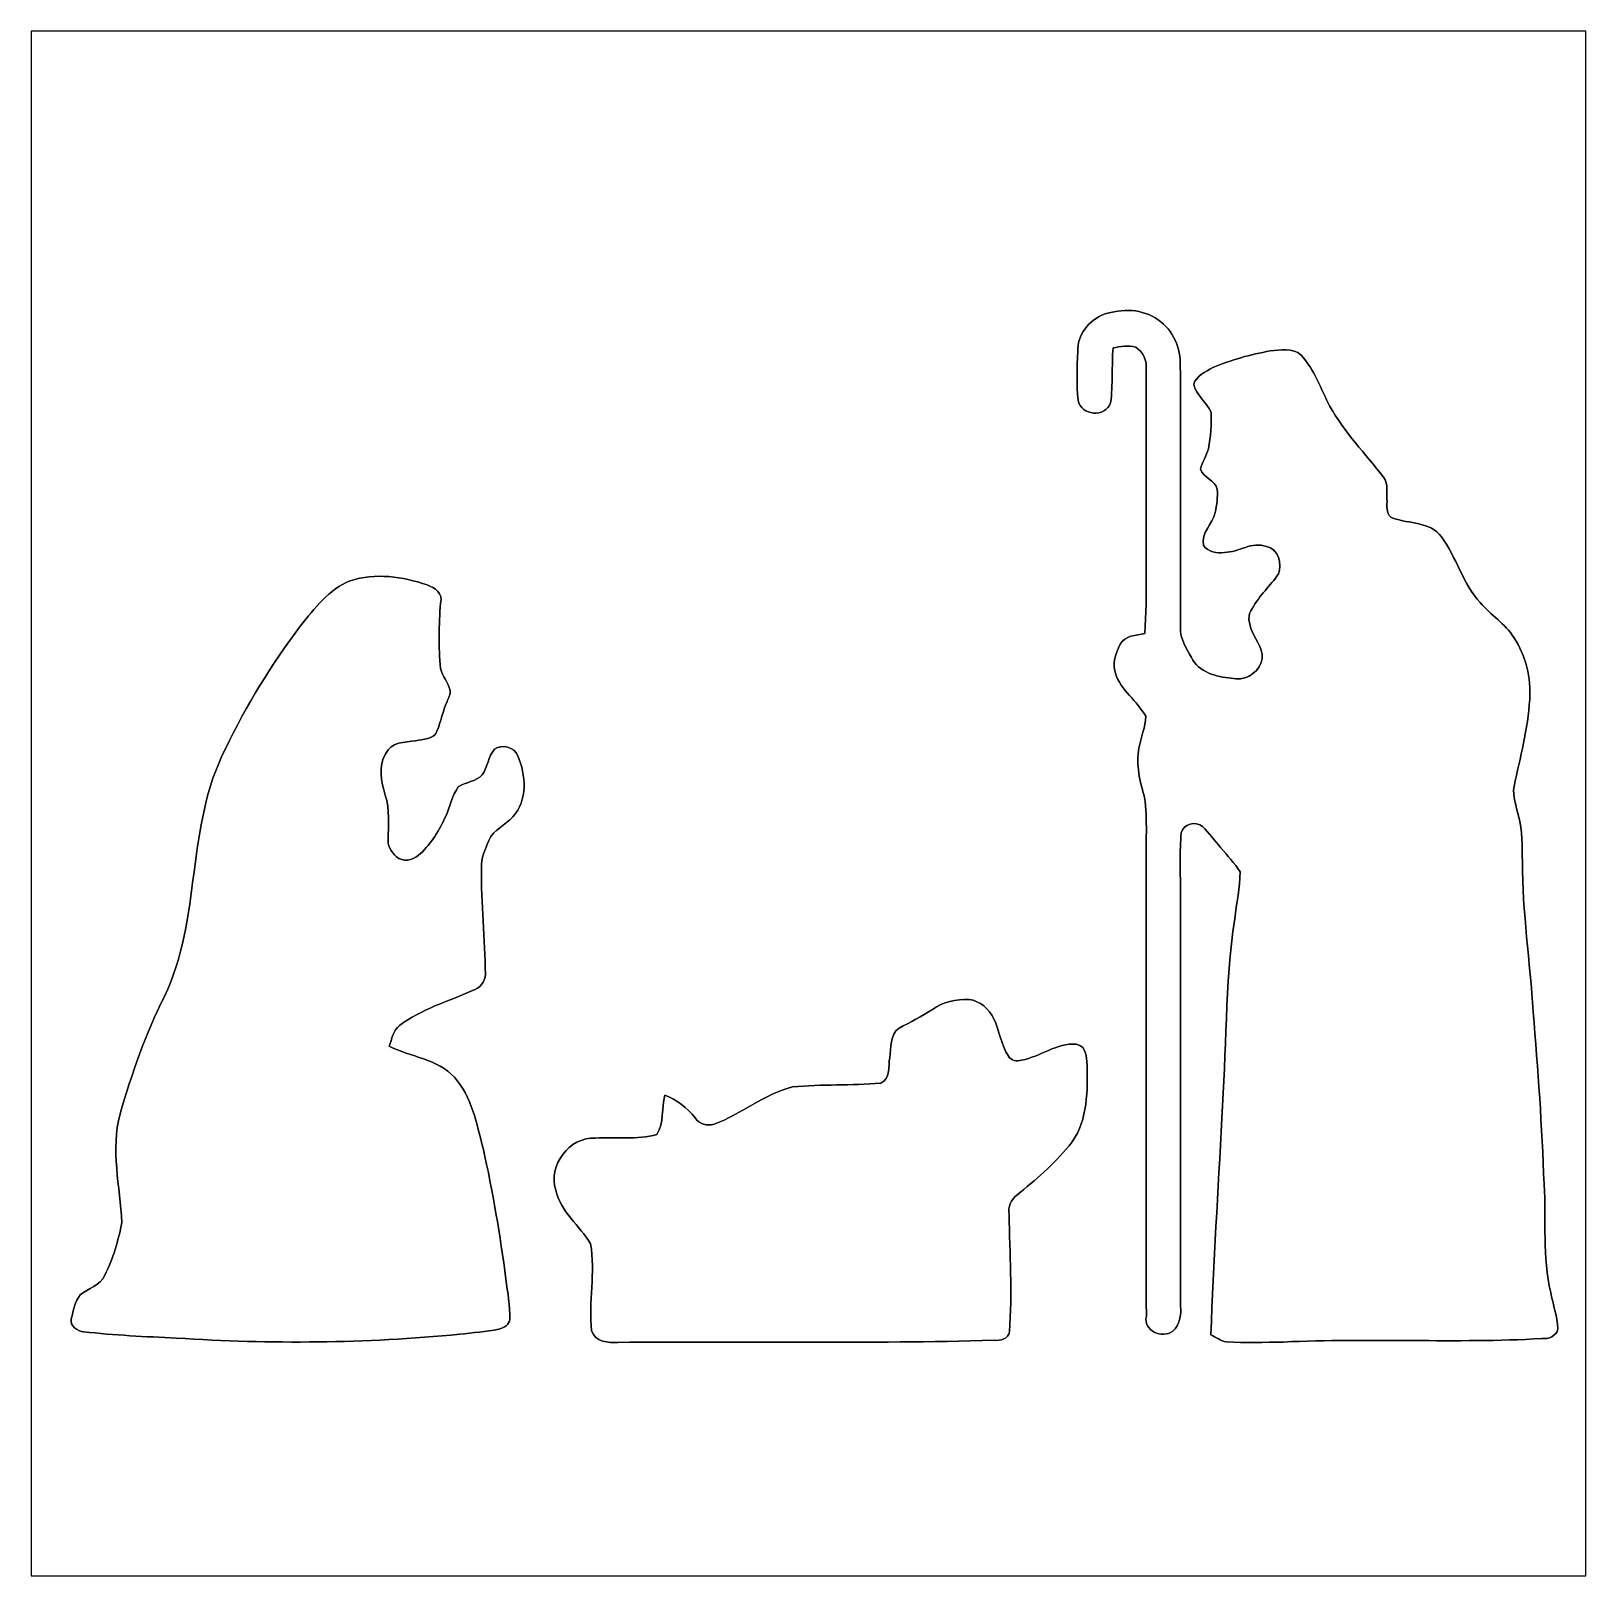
# Model space of a CAD drawing. Header units: centimetres. Extents: x -16.8 to 16.8, y -16.7 to 16.7.
import ezdxf

# ---------------------------------------------------------------- set-up
doc = ezdxf.new("R2010")
doc.units = ezdxf.units.CM
doc.header["$MEASUREMENT"] = 0
doc.layers.add('Layer 1', color=7, linetype='Continuous')

msp = doc.modelspace()

# ---------------------------------------------------------------- linework, layer by layer
at = {"layer": 'Layer 1', "color": 7}
for points, knots in [([(-16.77458, 16.66875), (-16.77458, 16.66875), (16.77458, 16.66875), (16.77458, 16.66875), (16.77458, 16.66875), (16.77458, 16.66875), (16.77458, -16.66875), (16.77458, -16.66875), (16.77458, -16.66875), (16.77458, -16.66875), (-16.77458, -16.66875), (-16.77458, -16.66875), (-16.77458, -16.66875), (-16.77458, -16.66875), (-16.77458, 16.66875), (-16.77458, 16.66875), (-16.77458, 16.66875), (-16.77458, 16.66875), (-16.77458, 16.66875), (-16.77458, 16.66875)], [0, 0, 0, 0, 0.16666667, 0.16666667, 0.16666667, 0.16666667, 0.33333333, 0.33333333, 0.33333333, 0.33333333, 0.5, 0.5, 0.5, 0.5, 0.66666667, 0.66666667, 0.66666667, 0.66666667, 1, 1, 1, 1]), ([(6.37822, 10.55652), (6.05472, 10.43517), (5.79402, 10.1092), (5.80884, 9.75395), (5.80884, 9.75395), (5.79014, 9.404), (5.7852, 9.05192), (5.81519, 8.70197), (5.81519, 8.70197), (5.88786, 8.36471), (6.40433, 8.32273), (6.51933, 8.64764), (6.51933, 8.64764), (6.56907, 9.03958), (6.54226, 9.43927), (6.57049, 9.83368), (6.57049, 9.83368), (6.73241, 9.85661), (6.89751, 9.9), (7.06014, 9.84956), (7.06014, 9.84956), (7.2196, 9.74831), (7.31202, 9.55746), (7.2838, 9.36766), (7.2838, 9.36766), (7.29262, 8.30897), (7.27992, 7.24994), (7.28486, 6.19125), (7.28486, 6.19125), (7.27569, 5.35129), (7.31167, 4.51026), (7.25734, 3.67101), (7.25734, 3.67101), (7.06684, 3.62656), (6.82837, 3.62938), (6.72359, 3.4357), (6.72359, 3.4357), (6.63399, 3.2445), (6.54614, 3.02401), (6.62199, 2.81164), (6.62199, 2.81164), (6.74335, 2.44016), (7.09189, 2.21227), (7.28027, 1.88348), (7.28027, 1.88348), (7.27745, 1.645), (7.16597, 1.4291), (7.12893, 1.19662), (7.12893, 1.19662), (7.06191, 0.83573), (7.1501, 0.47625), (7.25346, 0.133), (7.25346, 0.133), (7.31626, -0.36089), (7.27745, -0.86148), (7.28557, -1.35819), (7.28557, -1.35819), (7.28839, -4.59211), (7.27745, -7.82638), (7.29015, -11.05994), (7.29015, -11.05994), (7.21642, -11.37638), (7.62988, -11.55876), (7.85954, -11.38731), (7.85954, -11.38731), (8.01335, -11.2582), (8.04474, -11.03771), (8.03028, -10.84862), (8.03028, -10.84862), (8.01934, -7.85001), (8.02993, -4.85105), (8.02428, -1.85208), (8.02428, -1.85208), (8.0264, -1.44498), (8.00594, -1.03681), (8.04404, -0.63112), (8.04404, -0.63112), (8.08002, -0.43744), (8.35942, -0.37536), (8.49877, -0.49742), (8.49877, -0.49742), (8.65117, -0.6283), (8.75877, -0.80081), (8.89282, -0.94862), (8.89282, -0.94862), (9.03429, -1.12289), (9.19692, -1.2827), (9.31227, -1.47673), (9.31227, -1.47673), (9.31792, -1.81857), (9.22972, -2.153), (9.19656, -2.49202), (9.19656, -2.49202), (8.97961, -3.91513), (9.02511, -5.35975), (8.91681, -6.79238), (8.91681, -6.79238), (8.84626, -8.3499), (8.73231, -9.906), (8.68468, -11.46457), (8.68468, -11.46457), (8.79193, -11.51749), (8.89106, -11.60074), (9.01312, -11.61838), (9.01312, -11.61838), (9.42411, -11.64061), (9.8365, -11.62685), (10.24855, -11.62156), (10.24855, -11.62156), (12.10486, -11.53125), (13.96612, -11.65225), (15.82208, -11.54677), (15.82208, -11.54677), (15.95967, -11.56229), (16.14699, -11.49421), (16.16957, -11.33863), (16.16957, -11.33863), (16.16075, -11.06946), (16.06515, -10.81405), (16.01435, -10.55158), (16.01435, -10.55158), (15.82808, -9.78711), (15.92509, -8.99442), (15.87112, -8.21761), (15.87112, -8.21761), (15.82632, -6.97653), (15.74412, -5.73652), (15.63582, -4.49933), (15.63582, -4.49933), (15.57196, -3.41595), (15.40475, -2.33927), (15.40369, -1.25271), (15.40369, -1.25271), (15.39663, -0.92287), (15.41286, -0.58667), (15.32008, -0.2667), (15.32008, -0.2667), (15.27457, -0.05786), (15.18461, 0.15134), (15.22448, 0.36971), (15.22448, 0.36971), (15.35712, 0.99095), (15.52152, 1.60937), (15.56244, 2.24614), (15.56244, 2.24614), (15.58925, 2.71216), (15.48059, 3.18841), (15.22271, 3.57999), (15.22271, 3.57999), (15.03433, 3.88197), (14.71859, 4.06365), (14.49564, 4.33458), (14.49564, 4.33458), (14.10899, 4.74028), (13.98905, 5.3146), (13.65567, 5.75557), (13.65567, 5.75557), (13.41473, 6.08542), (12.95682, 6.03179), (12.61216, 6.1595), (12.61216, 6.1595), (12.4647, 6.20254), (12.47987, 6.39339), (12.4841, 6.50699), (12.4841, 6.50699), (12.46576, 6.68373), (12.52361, 6.89081), (12.40614, 7.04356), (12.40614, 7.04356), (12.01702, 7.54839), (11.56335, 8.00841), (11.25044, 8.56827), (11.25044, 8.56827), (11.0557, 8.94327), (10.922, 9.36166), (10.62778, 9.67528), (10.62778, 9.67528), (10.44399, 9.84603), (10.18328, 9.78923), (9.96033, 9.76524), (9.96033, 9.76524), (9.53629, 9.69363), (9.11931, 9.57121), (8.72137, 9.40894), (8.72137, 9.40894), (8.56721, 9.31651), (8.36366, 9.23078), (8.31144, 9.04628), (8.31144, 9.04628), (8.36189, 8.80992), (8.59402, 8.66246), (8.68856, 8.44585), (8.68856, 8.44585), (8.70267, 8.18162), (8.67339, 7.91633), (8.62859, 7.65598), (8.62859, 7.65598), (8.59155, 7.50111), (8.49207, 7.36882), (8.45538, 7.21431), (8.45538, 7.21431), (8.52064, 7.02698), (8.78029, 6.98006), (8.82121, 6.78074), (8.82121, 6.78074), (8.83285, 6.61211), (8.80992, 6.44313), (8.77641, 6.27803), (8.77641, 6.27803), (8.72243, 6.02827), (8.45926, 5.84623), (8.52629, 5.56966), (8.52629, 5.56966), (8.62048, 5.42361), (8.81697, 5.39256), (8.97643, 5.42008), (8.97643, 5.42008), (9.28723, 5.4162), (9.56627, 5.66949), (9.88131, 5.54284), (9.88131, 5.54284), (10.13989, 5.50651), (10.22526, 5.16431), (10.14236, 4.95441), (10.14236, 4.95441), (9.96456, 4.70147), (9.73137, 4.48769), (9.57968, 4.21534), (9.57968, 4.21534), (9.4555, 4.07141), (9.50666, 3.87103), (9.57086, 3.71299), (9.57086, 3.71299), (9.66611, 3.49956), (9.85238, 3.29177), (9.76665, 3.04024), (9.76665, 3.04024), (9.67317, 2.77848), (9.3853, 2.64054), (9.12072, 2.70334), (9.12072, 2.70334), (8.79969, 2.73226), (8.41163, 2.83139), (8.26382, 3.15101), (8.26382, 3.15101), (8.15446, 3.34998), (8.01194, 3.55388), (8.02816, 3.79095), (8.02816, 3.79095), (8.01582, 5.67302), (8.03592, 7.55579), (8.02287, 9.43822), (8.02287, 9.43822), (8.03416, 9.82239), (7.87012, 10.22103), (7.54309, 10.43658), (7.54309, 10.43658), (7.21113, 10.68458), (6.75746, 10.68035), (6.37822, 10.55652), (6.37822, 10.55652), (6.37822, 10.55652), (6.37822, 10.55652), (6.37822, 10.55652)], [0, 0, 0, 0, 0.01492537, 0.01492537, 0.01492537, 0.01492537, 0.02985075, 0.02985075, 0.02985075, 0.02985075, 0.04477612, 0.04477612, 0.04477612, 0.04477612, 0.05970149, 0.05970149, 0.05970149, 0.05970149, 0.07462687, 0.07462687, 0.07462687, 0.07462687, 0.08955224, 0.08955224, 0.08955224, 0.08955224, 0.10447761, 0.10447761, 0.10447761, 0.10447761, 0.11940299, 0.11940299, 0.11940299, 0.11940299, 0.13432836, 0.13432836, 0.13432836, 0.13432836, 0.14925373, 0.14925373, 0.14925373, 0.14925373, 0.1641791, 0.1641791, 0.1641791, 0.1641791, 0.17910448, 0.17910448, 0.17910448, 0.17910448, 0.19402985, 0.19402985, 0.19402985, 0.19402985, 0.20895522, 0.20895522, 0.20895522, 0.20895522, 0.2238806, 0.2238806, 0.2238806, 0.2238806, 0.23880597, 0.23880597, 0.23880597, 0.23880597, 0.25373134, 0.25373134, 0.25373134, 0.25373134, 0.26865672, 0.26865672, 0.26865672, 0.26865672, 0.28358209, 0.28358209, 0.28358209, 0.28358209, 0.29850746, 0.29850746, 0.29850746, 0.29850746, 0.31343284, 0.31343284, 0.31343284, 0.31343284, 0.32835821, 0.32835821, 0.32835821, 0.32835821, 0.34328358, 0.34328358, 0.34328358, 0.34328358, 0.35820896, 0.35820896, 0.35820896, 0.35820896, 0.37313433, 0.37313433, 0.37313433, 0.37313433, 0.3880597, 0.3880597, 0.3880597, 0.3880597, 0.40298507, 0.40298507, 0.40298507, 0.40298507, 0.41791045, 0.41791045, 0.41791045, 0.41791045, 0.43283582, 0.43283582, 0.43283582, 0.43283582, 0.44776119, 0.44776119, 0.44776119, 0.44776119, 0.46268657, 0.46268657, 0.46268657, 0.46268657, 0.47761194, 0.47761194, 0.47761194, 0.47761194, 0.49253731, 0.49253731, 0.49253731, 0.49253731, 0.50746269, 0.50746269, 0.50746269, 0.50746269, 0.52238806, 0.52238806, 0.52238806, 0.52238806, 0.53731343, 0.53731343, 0.53731343, 0.53731343, 0.55223881, 0.55223881, 0.55223881, 0.55223881, 0.56716418, 0.56716418, 0.56716418, 0.56716418, 0.58208955, 0.58208955, 0.58208955, 0.58208955, 0.59701493, 0.59701493, 0.59701493, 0.59701493, 0.6119403, 0.6119403, 0.6119403, 0.6119403, 0.62686567, 0.62686567, 0.62686567, 0.62686567, 0.64179104, 0.64179104, 0.64179104, 0.64179104, 0.65671642, 0.65671642, 0.65671642, 0.65671642, 0.67164179, 0.67164179, 0.67164179, 0.67164179, 0.68656716, 0.68656716, 0.68656716, 0.68656716, 0.70149254, 0.70149254, 0.70149254, 0.70149254, 0.71641791, 0.71641791, 0.71641791, 0.71641791, 0.73134328, 0.73134328, 0.73134328, 0.73134328, 0.74626866, 0.74626866, 0.74626866, 0.74626866, 0.76119403, 0.76119403, 0.76119403, 0.76119403, 0.7761194, 0.7761194, 0.7761194, 0.7761194, 0.79104478, 0.79104478, 0.79104478, 0.79104478, 0.80597015, 0.80597015, 0.80597015, 0.80597015, 0.82089552, 0.82089552, 0.82089552, 0.82089552, 0.8358209, 0.8358209, 0.8358209, 0.8358209, 0.85074627, 0.85074627, 0.85074627, 0.85074627, 0.86567164, 0.86567164, 0.86567164, 0.86567164, 0.88059701, 0.88059701, 0.88059701, 0.88059701, 0.89552239, 0.89552239, 0.89552239, 0.89552239, 0.91044776, 0.91044776, 0.91044776, 0.91044776, 0.92537313, 0.92537313, 0.92537313, 0.92537313, 0.94029851, 0.94029851, 0.94029851, 0.94029851, 0.95522388, 0.95522388, 0.95522388, 0.95522388, 0.97014925, 0.97014925, 0.97014925, 0.97014925, 1, 1, 1, 1]), ([(-9.89118, 4.80801), (-10.34838, 4.61927), (-10.6613, 4.21005), (-10.95939, 3.83364), (-10.95939, 3.83364), (-11.58663, 3.00778), (-12.13132, 2.11843), (-12.57759, 1.18216), (-12.57759, 1.18216), (-13.44471, -0.4826), (-13.08664, -2.4825), (-13.89909, -4.16595), (-13.89909, -4.16595), (-14.30196, -4.97593), (-14.60676, -5.83106), (-14.85371, -6.69996), (-14.85371, -6.69996), (-15.06573, -7.47077), (-14.853, -8.26558), (-14.81455, -9.04346), (-14.81455, -9.04346), (-14.89498, -9.43257), (-15.00258, -9.82416), (-15.18603, -10.1794), (-15.18603, -10.1794), (-15.27916, -10.40342), (-15.54445, -10.45774), (-15.71308, -10.60556), (-15.71308, -10.60556), (-15.83725, -10.74667), (-15.85666, -10.94599), (-15.90816, -11.11956), (-15.90816, -11.11956), (-15.93991, -11.27301), (-15.77975, -11.38908), (-15.64181, -11.40178), (-15.64181, -11.40178), (-14.97683, -11.47233), (-14.30902, -11.50726), (-13.64086, -11.53619), (-13.64086, -11.53619), (-11.60463, -11.66777), (-9.55851, -11.65119), (-7.52687, -11.45399), (-7.52687, -11.45399), (-7.24464, -11.41906), (-6.95995, -11.3979), (-6.68055, -11.34392), (-6.68055, -11.34392), (-6.57154, -11.32134), (-6.45724, -11.24514), (-6.44631, -11.12591), (-6.44631, -11.12591), (-6.43819, -10.83557), (-6.49146, -10.55053), (-6.52815, -10.26442), (-6.52815, -10.26442), (-6.65656, -9.31757), (-6.80826, -8.37283), (-7.02204, -7.44114), (-7.02204, -7.44114), (-7.16033, -6.90986), (-7.26652, -6.33554), (-7.63729, -5.90868), (-7.63729, -5.90868), (-8.00664, -5.51215), (-8.58167, -5.46876), (-9.04734, -5.23804), (-9.04734, -5.23804), (-8.99054, -5.086), (-8.96267, -4.89867), (-8.82509, -4.79319), (-8.82509, -4.79319), (-8.35625, -4.43548), (-7.78193, -4.27284), (-7.24958, -4.03789), (-7.24958, -4.03789), (-7.0933, -3.99027), (-6.97689, -3.85022), (-6.9723, -3.68618), (-6.9723, -3.68618), (-6.98712, -2.92206), (-7.0612, -2.15865), (-7.05944, -1.39418), (-7.05944, -1.39418), (-7.07249, -1.1811), (-6.97653, -0.98531), (-6.89645, -0.79516), (-6.89645, -0.79516), (-6.79944, -0.55951), (-6.53733, -0.47378), (-6.38246, -0.28575), (-6.38246, -0.28575), (-6.0512, 0.06526), (-6.09706, 0.61736), (-6.27204, 1.02976), (-6.27204, 1.02976), (-6.35106, 1.22132), (-6.60823, 1.28834), (-6.77757, 1.16911), (-6.77757, 1.16911), (-6.90951, 1.01), (-6.92644, 0.78669), (-7.03827, 0.6156), (-7.03827, 0.6156), (-7.17797, 0.47166), (-7.39634, 0.46637), (-7.55791, 0.35701), (-7.55791, 0.35701), (-7.69691, 0.16757), (-7.73254, -0.07549), (-7.83237, -0.2854), (-7.83237, -0.2854), (-7.96643, -0.5775), (-8.13929, -0.85972), (-8.37353, -1.08197), (-8.37353, -1.08197), (-8.49348, -1.19803), (-8.67904, -1.27035), (-8.83955, -1.18463), (-8.83955, -1.18463), (-8.96832, -1.09679), (-9.0745, -0.95497), (-9.07239, -0.7934), (-9.07239, -0.7934), (-9.06251, -0.46778), (-9.03217, -0.13335), (-9.13165, 0.18274), (-9.13165, 0.18274), (-9.2135, 0.46849), (-9.29746, 0.81033), (-9.12001, 1.07703), (-9.12001, 1.07703), (-9.01629, 1.33244), (-8.70338, 1.32151), (-8.47937, 1.35537), (-8.47937, 1.35537), (-8.32379, 1.38748), (-8.08955, 1.37971), (-8.01758, 1.55857), (-8.01758, 1.55857), (-7.93044, 1.76812), (-7.89093, 1.99461), (-7.79886, 2.20274), (-7.79886, 2.20274), (-7.77346, 2.28), (-7.72231, 2.35514), (-7.73007, 2.43875), (-7.73007, 2.43875), (-7.77628, 2.60703), (-7.89587, 2.74532), (-7.94244, 2.91324), (-7.94244, 2.91324), (-7.98407, 3.38243), (-7.97454, 3.85374), (-7.94103, 4.32294), (-7.94103, 4.32294), (-7.87471, 4.53002), (-8.06944, 4.66019), (-8.23172, 4.7177), (-8.23172, 4.7177), (-8.75947, 4.90114), (-9.35002, 4.97875), (-9.89118, 4.80801), (-9.89118, 4.80801), (-9.89118, 4.80801), (-9.89118, 4.80801), (-9.89118, 4.80801)], [0, 0, 0, 0, 0.02325581, 0.02325581, 0.02325581, 0.02325581, 0.04651163, 0.04651163, 0.04651163, 0.04651163, 0.06976744, 0.06976744, 0.06976744, 0.06976744, 0.09302326, 0.09302326, 0.09302326, 0.09302326, 0.11627907, 0.11627907, 0.11627907, 0.11627907, 0.13953488, 0.13953488, 0.13953488, 0.13953488, 0.1627907, 0.1627907, 0.1627907, 0.1627907, 0.18604651, 0.18604651, 0.18604651, 0.18604651, 0.20930233, 0.20930233, 0.20930233, 0.20930233, 0.23255814, 0.23255814, 0.23255814, 0.23255814, 0.25581395, 0.25581395, 0.25581395, 0.25581395, 0.27906977, 0.27906977, 0.27906977, 0.27906977, 0.30232558, 0.30232558, 0.30232558, 0.30232558, 0.3255814, 0.3255814, 0.3255814, 0.3255814, 0.34883721, 0.34883721, 0.34883721, 0.34883721, 0.37209302, 0.37209302, 0.37209302, 0.37209302, 0.39534884, 0.39534884, 0.39534884, 0.39534884, 0.41860465, 0.41860465, 0.41860465, 0.41860465, 0.44186047, 0.44186047, 0.44186047, 0.44186047, 0.46511628, 0.46511628, 0.46511628, 0.46511628, 0.48837209, 0.48837209, 0.48837209, 0.48837209, 0.51162791, 0.51162791, 0.51162791, 0.51162791, 0.53488372, 0.53488372, 0.53488372, 0.53488372, 0.55813953, 0.55813953, 0.55813953, 0.55813953, 0.58139535, 0.58139535, 0.58139535, 0.58139535, 0.60465116, 0.60465116, 0.60465116, 0.60465116, 0.62790698, 0.62790698, 0.62790698, 0.62790698, 0.65116279, 0.65116279, 0.65116279, 0.65116279, 0.6744186, 0.6744186, 0.6744186, 0.6744186, 0.69767442, 0.69767442, 0.69767442, 0.69767442, 0.72093023, 0.72093023, 0.72093023, 0.72093023, 0.74418605, 0.74418605, 0.74418605, 0.74418605, 0.76744186, 0.76744186, 0.76744186, 0.76744186, 0.79069767, 0.79069767, 0.79069767, 0.79069767, 0.81395349, 0.81395349, 0.81395349, 0.81395349, 0.8372093, 0.8372093, 0.8372093, 0.8372093, 0.86046512, 0.86046512, 0.86046512, 0.86046512, 0.88372093, 0.88372093, 0.88372093, 0.88372093, 0.90697674, 0.90697674, 0.90697674, 0.90697674, 0.93023256, 0.93023256, 0.93023256, 0.93023256, 0.95348837, 0.95348837, 0.95348837, 0.95348837, 1, 1, 1, 1]), ([(2.6737, -4.44253), (2.44475, -4.59775), (2.19428, -4.71558), (1.95474, -4.85175), (1.95474, -4.85175), (1.74237, -4.98334), (1.79634, -5.27579), (1.75295, -5.48605), (1.75295, -5.48605), (1.71979, -5.65961), (1.77447, -5.95207), (1.55928, -6.03321), (1.55928, -6.03321), (0.92604, -6.09212), (0.28681, -6.05226), (-0.34572, -6.11717), (-0.34572, -6.11717), (-0.9592, -6.2678), (-1.44992, -6.70384), (-2.03659, -6.92115), (-2.03659, -6.92115), (-2.18863, -6.96595), (-2.35373, -6.91409), (-2.44651, -6.78639), (-2.44651, -6.78639), (-2.61479, -6.56625), (-2.83986, -6.39516), (-3.09809, -6.29532), (-3.09809, -6.29532), (-3.1817, -6.57049), (-3.10656, -6.89257), (-3.27025, -7.13952), (-3.27025, -7.13952), (-3.7017, -7.27004), (-4.16066, -7.1882), (-4.6034, -7.22207), (-4.6034, -7.22207), (-5.16184, -7.19173), (-5.62751, -7.81509), (-5.45218, -8.34461), (-5.45218, -8.34461), (-5.35199, -8.81345), (-4.93713, -9.10872), (-4.70253, -9.50101), (-4.70253, -9.50101), (-4.5907, -10.12084), (-4.75051, -10.75902), (-4.67995, -11.38273), (-4.67995, -11.38273), (-4.60587, -11.61627), (-4.31624, -11.64519), (-4.11057, -11.62861), (-4.11057, -11.62861), (-1.40547, -11.60321), (1.30034, -11.66495), (4.00438, -11.58205), (4.00438, -11.58205), (4.13456, -11.60286), (4.31835, -11.55065), (4.33811, -11.3986), (4.33811, -11.3986), (4.39349, -10.55687), (4.34516, -9.71303), (4.32894, -8.8713), (4.32894, -8.8713), (4.29613, -8.70797), (4.37303, -8.54957), (4.49615, -8.44867), (4.49615, -8.44867), (4.89938, -8.12694), (5.29343, -7.78651), (5.62257, -7.38752), (5.62257, -7.38752), (6.00675, -6.92714), (6.02086, -6.30026), (6.01521, -5.73123), (6.01521, -5.73123), (6.00004, -5.54461), (6.02121, -5.23416), (5.77885, -5.19289), (5.77885, -5.19289), (5.35552, -5.1629), (5.00309, -5.467), (4.59705, -5.53826), (4.59705, -5.53826), (4.49792, -5.57248), (4.37197, -5.54673), (4.31588, -5.45536), (4.31588, -5.45536), (4.15184, -5.20876), (4.12362, -4.90643), (3.99732, -4.64361), (3.99732, -4.64361), (3.89537, -4.43371), (3.70099, -4.25732), (3.46322, -4.23086), (3.46322, -4.23086), (3.18735, -4.22134), (2.89948, -4.27531), (2.6737, -4.44253)], [0, 0, 0, 0, 0.03846154, 0.03846154, 0.03846154, 0.03846154, 0.07692308, 0.07692308, 0.07692308, 0.07692308, 0.11538462, 0.11538462, 0.11538462, 0.11538462, 0.15384615, 0.15384615, 0.15384615, 0.15384615, 0.19230769, 0.19230769, 0.19230769, 0.19230769, 0.23076923, 0.23076923, 0.23076923, 0.23076923, 0.26923077, 0.26923077, 0.26923077, 0.26923077, 0.30769231, 0.30769231, 0.30769231, 0.30769231, 0.34615385, 0.34615385, 0.34615385, 0.34615385, 0.38461538, 0.38461538, 0.38461538, 0.38461538, 0.42307692, 0.42307692, 0.42307692, 0.42307692, 0.46153846, 0.46153846, 0.46153846, 0.46153846, 0.5, 0.5, 0.5, 0.5, 0.53846154, 0.53846154, 0.53846154, 0.53846154, 0.57692308, 0.57692308, 0.57692308, 0.57692308, 0.61538462, 0.61538462, 0.61538462, 0.61538462, 0.65384615, 0.65384615, 0.65384615, 0.65384615, 0.69230769, 0.69230769, 0.69230769, 0.69230769, 0.73076923, 0.73076923, 0.73076923, 0.73076923, 0.76923077, 0.76923077, 0.76923077, 0.76923077, 0.80769231, 0.80769231, 0.80769231, 0.80769231, 0.84615385, 0.84615385, 0.84615385, 0.84615385, 0.88461538, 0.88461538, 0.88461538, 0.88461538, 0.92307692, 0.92307692, 0.92307692, 0.92307692, 1, 1, 1, 1])]:
    msp.add_open_spline(points, degree=3, knots=knots, dxfattribs=at)
at = {"layer": 'Layer 1', "color": 250}
for points, knots in [([(6.37822, 10.55652), (6.75746, 10.68035), (7.21113, 10.68458), (7.54309, 10.43658), (7.54309, 10.43658), (7.87012, 10.22103), (8.03416, 9.82239), (8.02287, 9.43822), (8.02287, 9.43822), (8.03592, 7.55579), (8.01582, 5.67302), (8.02816, 3.79095), (8.02816, 3.79095), (8.01194, 3.55388), (8.15446, 3.34998), (8.26382, 3.15101), (8.26382, 3.15101), (8.41163, 2.83139), (8.79969, 2.73226), (9.12072, 2.70334), (9.12072, 2.70334), (9.3853, 2.64054), (9.67317, 2.77848), (9.76665, 3.04024), (9.76665, 3.04024), (9.85238, 3.29177), (9.66611, 3.49956), (9.57086, 3.71299), (9.57086, 3.71299), (9.50666, 3.87103), (9.4555, 4.07141), (9.57968, 4.21534), (9.57968, 4.21534), (9.73137, 4.48769), (9.96456, 4.70147), (10.14236, 4.95441), (10.14236, 4.95441), (10.22526, 5.16431), (10.13989, 5.50651), (9.88131, 5.54284), (9.88131, 5.54284), (9.56627, 5.66949), (9.28723, 5.4162), (8.97643, 5.42008), (8.97643, 5.42008), (8.81697, 5.39256), (8.62048, 5.42361), (8.52629, 5.56966), (8.52629, 5.56966), (8.45926, 5.84623), (8.72243, 6.02827), (8.77641, 6.27803), (8.77641, 6.27803), (8.80992, 6.44313), (8.83285, 6.61211), (8.82121, 6.78074), (8.82121, 6.78074), (8.78029, 6.98006), (8.52064, 7.02698), (8.45538, 7.21431), (8.45538, 7.21431), (8.49207, 7.36882), (8.59155, 7.50111), (8.62859, 7.65598), (8.62859, 7.65598), (8.67339, 7.91633), (8.70267, 8.18162), (8.68856, 8.44585), (8.68856, 8.44585), (8.59402, 8.66246), (8.36189, 8.80992), (8.31144, 9.04628), (8.31144, 9.04628), (8.36366, 9.23078), (8.56721, 9.31651), (8.72137, 9.40894), (8.72137, 9.40894), (9.11931, 9.57121), (9.53629, 9.69363), (9.96033, 9.76524), (9.96033, 9.76524), (10.18328, 9.78923), (10.44399, 9.84603), (10.62778, 9.67528), (10.62778, 9.67528), (10.922, 9.36166), (11.0557, 8.94327), (11.25044, 8.56827), (11.25044, 8.56827), (11.56335, 8.00841), (12.01702, 7.54839), (12.40614, 7.04356), (12.40614, 7.04356), (12.52361, 6.89081), (12.46576, 6.68373), (12.4841, 6.50699), (12.4841, 6.50699), (12.47987, 6.39339), (12.4647, 6.20254), (12.61216, 6.1595), (12.61216, 6.1595), (12.95682, 6.03179), (13.41473, 6.08542), (13.65567, 5.75557), (13.65567, 5.75557), (13.98905, 5.3146), (14.10899, 4.74028), (14.49564, 4.33458), (14.49564, 4.33458), (14.71859, 4.06365), (15.03433, 3.88197), (15.22271, 3.57999), (15.22271, 3.57999), (15.48059, 3.18841), (15.58925, 2.71216), (15.56244, 2.24614), (15.56244, 2.24614), (15.52152, 1.60937), (15.35712, 0.99095), (15.22448, 0.36971), (15.22448, 0.36971), (15.18461, 0.15134), (15.27457, -0.05786), (15.32008, -0.2667), (15.32008, -0.2667), (15.41286, -0.58667), (15.39663, -0.92287), (15.40369, -1.25271), (15.40369, -1.25271), (15.40475, -2.33927), (15.57196, -3.41595), (15.63582, -4.49933), (15.63582, -4.49933), (15.74412, -5.73652), (15.82632, -6.97653), (15.87112, -8.21761), (15.87112, -8.21761), (15.92509, -8.99442), (15.82808, -9.78711), (16.01435, -10.55158), (16.01435, -10.55158), (16.06515, -10.81405), (16.16075, -11.06946), (16.16957, -11.33863), (16.16957, -11.33863), (16.14699, -11.49421), (15.95967, -11.56229), (15.82208, -11.54677), (15.82208, -11.54677), (13.96612, -11.65225), (12.10486, -11.53125), (10.24855, -11.62156), (10.24855, -11.62156), (9.8365, -11.62685), (9.42411, -11.64061), (9.01312, -11.61838), (9.01312, -11.61838), (8.89106, -11.60074), (8.79193, -11.51749), (8.68468, -11.46457), (8.68468, -11.46457), (8.73231, -9.906), (8.84626, -8.3499), (8.91681, -6.79238), (8.91681, -6.79238), (9.02511, -5.35975), (8.97961, -3.91513), (9.19656, -2.49202), (9.19656, -2.49202), (9.22972, -2.153), (9.31792, -1.81857), (9.31227, -1.47673), (9.31227, -1.47673), (9.19692, -1.2827), (9.03429, -1.12289), (8.89282, -0.94862), (8.89282, -0.94862), (8.75877, -0.80081), (8.65117, -0.6283), (8.49877, -0.49742), (8.49877, -0.49742), (8.35942, -0.37536), (8.08002, -0.43744), (8.04404, -0.63112), (8.04404, -0.63112), (8.00594, -1.03681), (8.0264, -1.44498), (8.02428, -1.85208), (8.02428, -1.85208), (8.02993, -4.85105), (8.01934, -7.85001), (8.03028, -10.84862), (8.03028, -10.84862), (8.04474, -11.03771), (8.01335, -11.2582), (7.85954, -11.38731), (7.85954, -11.38731), (7.62988, -11.55876), (7.21642, -11.37638), (7.29015, -11.05994), (7.29015, -11.05994), (7.27745, -7.82638), (7.28839, -4.59211), (7.28557, -1.35819), (7.28557, -1.35819), (7.27745, -0.86148), (7.31626, -0.36089), (7.25346, 0.133), (7.25346, 0.133), (7.1501, 0.47625), (7.06191, 0.83573), (7.12893, 1.19662), (7.12893, 1.19662), (7.16597, 1.4291), (7.27745, 1.645), (7.28027, 1.88348), (7.28027, 1.88348), (7.09189, 2.21227), (6.74335, 2.44016), (6.62199, 2.81164), (6.62199, 2.81164), (6.54614, 3.02401), (6.63399, 3.2445), (6.72359, 3.4357), (6.72359, 3.4357), (6.82837, 3.62938), (7.06684, 3.62656), (7.25734, 3.67101), (7.25734, 3.67101), (7.31167, 4.51026), (7.27569, 5.35129), (7.28486, 6.19125), (7.28486, 6.19125), (7.27992, 7.24994), (7.29262, 8.30897), (7.2838, 9.36766), (7.2838, 9.36766), (7.31202, 9.55746), (7.2196, 9.74831), (7.06014, 9.84956), (7.06014, 9.84956), (6.89751, 9.9), (6.73241, 9.85661), (6.57049, 9.83368), (6.57049, 9.83368), (6.54226, 9.43927), (6.56907, 9.03958), (6.51933, 8.64764), (6.51933, 8.64764), (6.40433, 8.32273), (5.88786, 8.36471), (5.81519, 8.70197), (5.81519, 8.70197), (5.7852, 9.05192), (5.79014, 9.404), (5.80884, 9.75395), (5.80884, 9.75395), (5.79402, 10.1092), (6.05472, 10.43517), (6.37822, 10.55652)], [0, 0, 0, 0, 0.01515152, 0.01515152, 0.01515152, 0.01515152, 0.03030303, 0.03030303, 0.03030303, 0.03030303, 0.04545455, 0.04545455, 0.04545455, 0.04545455, 0.06060606, 0.06060606, 0.06060606, 0.06060606, 0.07575758, 0.07575758, 0.07575758, 0.07575758, 0.09090909, 0.09090909, 0.09090909, 0.09090909, 0.10606061, 0.10606061, 0.10606061, 0.10606061, 0.12121212, 0.12121212, 0.12121212, 0.12121212, 0.13636364, 0.13636364, 0.13636364, 0.13636364, 0.15151515, 0.15151515, 0.15151515, 0.15151515, 0.16666667, 0.16666667, 0.16666667, 0.16666667, 0.18181818, 0.18181818, 0.18181818, 0.18181818, 0.1969697, 0.1969697, 0.1969697, 0.1969697, 0.21212121, 0.21212121, 0.21212121, 0.21212121, 0.22727273, 0.22727273, 0.22727273, 0.22727273, 0.24242424, 0.24242424, 0.24242424, 0.24242424, 0.25757576, 0.25757576, 0.25757576, 0.25757576, 0.27272727, 0.27272727, 0.27272727, 0.27272727, 0.28787879, 0.28787879, 0.28787879, 0.28787879, 0.3030303, 0.3030303, 0.3030303, 0.3030303, 0.31818182, 0.31818182, 0.31818182, 0.31818182, 0.33333333, 0.33333333, 0.33333333, 0.33333333, 0.34848485, 0.34848485, 0.34848485, 0.34848485, 0.36363636, 0.36363636, 0.36363636, 0.36363636, 0.37878788, 0.37878788, 0.37878788, 0.37878788, 0.39393939, 0.39393939, 0.39393939, 0.39393939, 0.40909091, 0.40909091, 0.40909091, 0.40909091, 0.42424242, 0.42424242, 0.42424242, 0.42424242, 0.43939394, 0.43939394, 0.43939394, 0.43939394, 0.45454545, 0.45454545, 0.45454545, 0.45454545, 0.46969697, 0.46969697, 0.46969697, 0.46969697, 0.48484848, 0.48484848, 0.48484848, 0.48484848, 0.5, 0.5, 0.5, 0.5, 0.51515152, 0.51515152, 0.51515152, 0.51515152, 0.53030303, 0.53030303, 0.53030303, 0.53030303, 0.54545455, 0.54545455, 0.54545455, 0.54545455, 0.56060606, 0.56060606, 0.56060606, 0.56060606, 0.57575758, 0.57575758, 0.57575758, 0.57575758, 0.59090909, 0.59090909, 0.59090909, 0.59090909, 0.60606061, 0.60606061, 0.60606061, 0.60606061, 0.62121212, 0.62121212, 0.62121212, 0.62121212, 0.63636364, 0.63636364, 0.63636364, 0.63636364, 0.65151515, 0.65151515, 0.65151515, 0.65151515, 0.66666667, 0.66666667, 0.66666667, 0.66666667, 0.68181818, 0.68181818, 0.68181818, 0.68181818, 0.6969697, 0.6969697, 0.6969697, 0.6969697, 0.71212121, 0.71212121, 0.71212121, 0.71212121, 0.72727273, 0.72727273, 0.72727273, 0.72727273, 0.74242424, 0.74242424, 0.74242424, 0.74242424, 0.75757576, 0.75757576, 0.75757576, 0.75757576, 0.77272727, 0.77272727, 0.77272727, 0.77272727, 0.78787879, 0.78787879, 0.78787879, 0.78787879, 0.8030303, 0.8030303, 0.8030303, 0.8030303, 0.81818182, 0.81818182, 0.81818182, 0.81818182, 0.83333333, 0.83333333, 0.83333333, 0.83333333, 0.84848485, 0.84848485, 0.84848485, 0.84848485, 0.86363636, 0.86363636, 0.86363636, 0.86363636, 0.87878788, 0.87878788, 0.87878788, 0.87878788, 0.89393939, 0.89393939, 0.89393939, 0.89393939, 0.90909091, 0.90909091, 0.90909091, 0.90909091, 0.92424242, 0.92424242, 0.92424242, 0.92424242, 0.93939394, 0.93939394, 0.93939394, 0.93939394, 0.95454545, 0.95454545, 0.95454545, 0.95454545, 0.96969697, 0.96969697, 0.96969697, 0.96969697, 1, 1, 1, 1]), ([(-9.89118, 4.80801), (-9.35002, 4.97875), (-8.75947, 4.90114), (-8.23172, 4.7177), (-8.23172, 4.7177), (-8.06944, 4.66019), (-7.87471, 4.53002), (-7.94103, 4.32294), (-7.94103, 4.32294), (-7.97454, 3.85374), (-7.98407, 3.38243), (-7.94244, 2.91324), (-7.94244, 2.91324), (-7.89587, 2.74532), (-7.77628, 2.60703), (-7.73007, 2.43875), (-7.73007, 2.43875), (-7.72231, 2.35514), (-7.77346, 2.28), (-7.79886, 2.20274), (-7.79886, 2.20274), (-7.89093, 1.99461), (-7.93044, 1.76812), (-8.01758, 1.55857), (-8.01758, 1.55857), (-8.08955, 1.37971), (-8.32379, 1.38748), (-8.47937, 1.35537), (-8.47937, 1.35537), (-8.70338, 1.32151), (-9.01629, 1.33244), (-9.12001, 1.07703), (-9.12001, 1.07703), (-9.29746, 0.81033), (-9.2135, 0.46849), (-9.13165, 0.18274), (-9.13165, 0.18274), (-9.03217, -0.13335), (-9.06251, -0.46778), (-9.07239, -0.7934), (-9.07239, -0.7934), (-9.0745, -0.95497), (-8.96832, -1.09679), (-8.83955, -1.18463), (-8.83955, -1.18463), (-8.67904, -1.27035), (-8.49348, -1.19803), (-8.37353, -1.08197), (-8.37353, -1.08197), (-8.13929, -0.85972), (-7.96643, -0.5775), (-7.83237, -0.2854), (-7.83237, -0.2854), (-7.73254, -0.07549), (-7.69691, 0.16757), (-7.55791, 0.35701), (-7.55791, 0.35701), (-7.39634, 0.46637), (-7.17797, 0.47166), (-7.03827, 0.6156), (-7.03827, 0.6156), (-6.92644, 0.78669), (-6.90951, 1.01), (-6.77757, 1.16911), (-6.77757, 1.16911), (-6.60823, 1.28834), (-6.35106, 1.22132), (-6.27204, 1.02976), (-6.27204, 1.02976), (-6.09706, 0.61736), (-6.0512, 0.06526), (-6.38246, -0.28575), (-6.38246, -0.28575), (-6.53733, -0.47378), (-6.79944, -0.55951), (-6.89645, -0.79516), (-6.89645, -0.79516), (-6.97653, -0.98531), (-7.07249, -1.1811), (-7.05944, -1.39418), (-7.05944, -1.39418), (-7.0612, -2.15865), (-6.98712, -2.92206), (-6.9723, -3.68618), (-6.9723, -3.68618), (-6.97689, -3.85022), (-7.0933, -3.99027), (-7.24958, -4.03789), (-7.24958, -4.03789), (-7.78193, -4.27284), (-8.35625, -4.43548), (-8.82509, -4.79319), (-8.82509, -4.79319), (-8.96267, -4.89867), (-8.99054, -5.086), (-9.04734, -5.23804), (-9.04734, -5.23804), (-8.58167, -5.46876), (-8.00664, -5.51215), (-7.63729, -5.90868), (-7.63729, -5.90868), (-7.26652, -6.33554), (-7.16033, -6.90986), (-7.02204, -7.44114), (-7.02204, -7.44114), (-6.80826, -8.37283), (-6.65656, -9.31757), (-6.52815, -10.26442), (-6.52815, -10.26442), (-6.49146, -10.55053), (-6.43819, -10.83557), (-6.44631, -11.12591), (-6.44631, -11.12591), (-6.45724, -11.24514), (-6.57154, -11.32134), (-6.68055, -11.34392), (-6.68055, -11.34392), (-6.95995, -11.3979), (-7.24464, -11.41906), (-7.52687, -11.45399), (-7.52687, -11.45399), (-9.55851, -11.65119), (-11.60463, -11.66777), (-13.64086, -11.53619), (-13.64086, -11.53619), (-14.30902, -11.50726), (-14.97683, -11.47233), (-15.64181, -11.40178), (-15.64181, -11.40178), (-15.77975, -11.38908), (-15.93991, -11.27301), (-15.90816, -11.11956), (-15.90816, -11.11956), (-15.85666, -10.94599), (-15.83725, -10.74667), (-15.71308, -10.60556), (-15.71308, -10.60556), (-15.54445, -10.45774), (-15.27916, -10.40342), (-15.18603, -10.1794), (-15.18603, -10.1794), (-15.00258, -9.82416), (-14.89498, -9.43257), (-14.81455, -9.04346), (-14.81455, -9.04346), (-14.853, -8.26558), (-15.06573, -7.47077), (-14.85371, -6.69996), (-14.85371, -6.69996), (-14.60676, -5.83106), (-14.30196, -4.97593), (-13.89909, -4.16595), (-13.89909, -4.16595), (-13.08664, -2.4825), (-13.44471, -0.4826), (-12.57759, 1.18216), (-12.57759, 1.18216), (-12.13132, 2.11843), (-11.58663, 3.00778), (-10.95939, 3.83364), (-10.95939, 3.83364), (-10.6613, 4.21005), (-10.34838, 4.61927), (-9.89118, 4.80801)], [0, 0, 0, 0, 0.02380952, 0.02380952, 0.02380952, 0.02380952, 0.04761905, 0.04761905, 0.04761905, 0.04761905, 0.07142857, 0.07142857, 0.07142857, 0.07142857, 0.0952381, 0.0952381, 0.0952381, 0.0952381, 0.11904762, 0.11904762, 0.11904762, 0.11904762, 0.14285714, 0.14285714, 0.14285714, 0.14285714, 0.16666667, 0.16666667, 0.16666667, 0.16666667, 0.19047619, 0.19047619, 0.19047619, 0.19047619, 0.21428571, 0.21428571, 0.21428571, 0.21428571, 0.23809524, 0.23809524, 0.23809524, 0.23809524, 0.26190476, 0.26190476, 0.26190476, 0.26190476, 0.28571429, 0.28571429, 0.28571429, 0.28571429, 0.30952381, 0.30952381, 0.30952381, 0.30952381, 0.33333333, 0.33333333, 0.33333333, 0.33333333, 0.35714286, 0.35714286, 0.35714286, 0.35714286, 0.38095238, 0.38095238, 0.38095238, 0.38095238, 0.4047619, 0.4047619, 0.4047619, 0.4047619, 0.42857143, 0.42857143, 0.42857143, 0.42857143, 0.45238095, 0.45238095, 0.45238095, 0.45238095, 0.47619048, 0.47619048, 0.47619048, 0.47619048, 0.5, 0.5, 0.5, 0.5, 0.52380952, 0.52380952, 0.52380952, 0.52380952, 0.54761905, 0.54761905, 0.54761905, 0.54761905, 0.57142857, 0.57142857, 0.57142857, 0.57142857, 0.5952381, 0.5952381, 0.5952381, 0.5952381, 0.61904762, 0.61904762, 0.61904762, 0.61904762, 0.64285714, 0.64285714, 0.64285714, 0.64285714, 0.66666667, 0.66666667, 0.66666667, 0.66666667, 0.69047619, 0.69047619, 0.69047619, 0.69047619, 0.71428571, 0.71428571, 0.71428571, 0.71428571, 0.73809524, 0.73809524, 0.73809524, 0.73809524, 0.76190476, 0.76190476, 0.76190476, 0.76190476, 0.78571429, 0.78571429, 0.78571429, 0.78571429, 0.80952381, 0.80952381, 0.80952381, 0.80952381, 0.83333333, 0.83333333, 0.83333333, 0.83333333, 0.85714286, 0.85714286, 0.85714286, 0.85714286, 0.88095238, 0.88095238, 0.88095238, 0.88095238, 0.9047619, 0.9047619, 0.9047619, 0.9047619, 0.92857143, 0.92857143, 0.92857143, 0.92857143, 0.95238095, 0.95238095, 0.95238095, 0.95238095, 1, 1, 1, 1]), ([(2.6737, -4.44253), (2.89948, -4.27531), (3.18735, -4.22134), (3.46322, -4.23086), (3.46322, -4.23086), (3.70099, -4.25732), (3.89537, -4.43371), (3.99732, -4.64361), (3.99732, -4.64361), (4.12362, -4.90643), (4.15184, -5.20876), (4.31588, -5.45536), (4.31588, -5.45536), (4.37197, -5.54673), (4.49792, -5.57248), (4.59705, -5.53826), (4.59705, -5.53826), (5.00309, -5.467), (5.35552, -5.1629), (5.77885, -5.19289), (5.77885, -5.19289), (6.02121, -5.23416), (6.00004, -5.54461), (6.01521, -5.73123), (6.01521, -5.73123), (6.02086, -6.30026), (6.00675, -6.92714), (5.62257, -7.38752), (5.62257, -7.38752), (5.29343, -7.78651), (4.89938, -8.12694), (4.49615, -8.44867), (4.49615, -8.44867), (4.37303, -8.54957), (4.29613, -8.70797), (4.32894, -8.8713), (4.32894, -8.8713), (4.34516, -9.71303), (4.39349, -10.55687), (4.33811, -11.3986), (4.33811, -11.3986), (4.31835, -11.55065), (4.13456, -11.60286), (4.00438, -11.58205), (4.00438, -11.58205), (1.30034, -11.66495), (-1.40547, -11.60321), (-4.11057, -11.62861), (-4.11057, -11.62861), (-4.31624, -11.64519), (-4.60587, -11.61627), (-4.67995, -11.38273), (-4.67995, -11.38273), (-4.75051, -10.75902), (-4.5907, -10.12084), (-4.70253, -9.50101), (-4.70253, -9.50101), (-4.93713, -9.10872), (-5.35199, -8.81345), (-5.45218, -8.34461), (-5.45218, -8.34461), (-5.62751, -7.81509), (-5.16184, -7.19173), (-4.6034, -7.22207), (-4.6034, -7.22207), (-4.16066, -7.1882), (-3.7017, -7.27004), (-3.27025, -7.13952), (-3.27025, -7.13952), (-3.10656, -6.89257), (-3.1817, -6.57049), (-3.09809, -6.29532), (-3.09809, -6.29532), (-2.83986, -6.39516), (-2.61479, -6.56625), (-2.44651, -6.78639), (-2.44651, -6.78639), (-2.35373, -6.91409), (-2.18863, -6.96595), (-2.03659, -6.92115), (-2.03659, -6.92115), (-1.44992, -6.70384), (-0.9592, -6.2678), (-0.34572, -6.11717), (-0.34572, -6.11717), (0.28681, -6.05226), (0.92604, -6.09212), (1.55928, -6.03321), (1.55928, -6.03321), (1.77447, -5.95207), (1.71979, -5.65961), (1.75295, -5.48605), (1.75295, -5.48605), (1.79634, -5.27579), (1.74237, -4.98334), (1.95474, -4.85175), (1.95474, -4.85175), (2.19428, -4.71558), (2.44475, -4.59775), (2.6737, -4.44253)], [0, 0, 0, 0, 0.03846154, 0.03846154, 0.03846154, 0.03846154, 0.07692308, 0.07692308, 0.07692308, 0.07692308, 0.11538462, 0.11538462, 0.11538462, 0.11538462, 0.15384615, 0.15384615, 0.15384615, 0.15384615, 0.19230769, 0.19230769, 0.19230769, 0.19230769, 0.23076923, 0.23076923, 0.23076923, 0.23076923, 0.26923077, 0.26923077, 0.26923077, 0.26923077, 0.30769231, 0.30769231, 0.30769231, 0.30769231, 0.34615385, 0.34615385, 0.34615385, 0.34615385, 0.38461538, 0.38461538, 0.38461538, 0.38461538, 0.42307692, 0.42307692, 0.42307692, 0.42307692, 0.46153846, 0.46153846, 0.46153846, 0.46153846, 0.5, 0.5, 0.5, 0.5, 0.53846154, 0.53846154, 0.53846154, 0.53846154, 0.57692308, 0.57692308, 0.57692308, 0.57692308, 0.61538462, 0.61538462, 0.61538462, 0.61538462, 0.65384615, 0.65384615, 0.65384615, 0.65384615, 0.69230769, 0.69230769, 0.69230769, 0.69230769, 0.73076923, 0.73076923, 0.73076923, 0.73076923, 0.76923077, 0.76923077, 0.76923077, 0.76923077, 0.80769231, 0.80769231, 0.80769231, 0.80769231, 0.84615385, 0.84615385, 0.84615385, 0.84615385, 0.88461538, 0.88461538, 0.88461538, 0.88461538, 0.92307692, 0.92307692, 0.92307692, 0.92307692, 1, 1, 1, 1])]:
    msp.add_open_spline(points, degree=3, knots=knots, dxfattribs=at)

doc.saveas('drawing.dxf')
